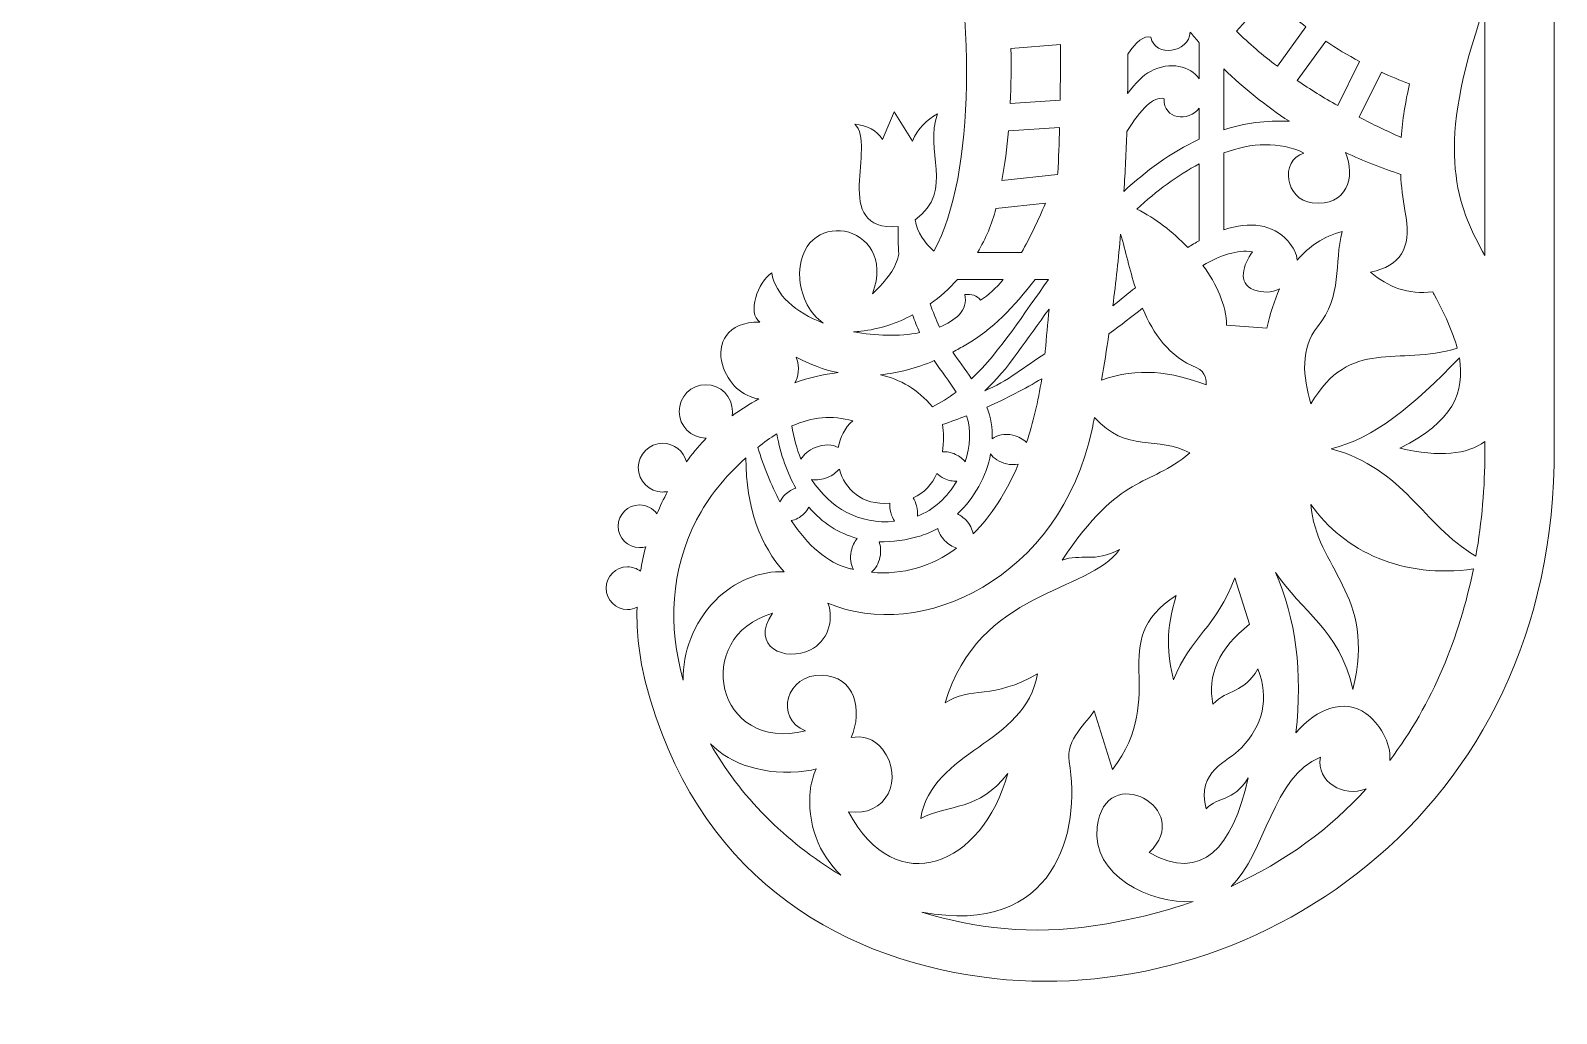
# Model space of a CAD drawing. Header units: centimetres. Extents: x -40.3 to 9.9, y -20.4 to 19.9.
# Drawn here: x -10.16 to 9.91, y -20.36 to -7.42 of the extents above; entities that cross this region are included whole.
import ezdxf

# ---------------------------------------------------------------- set-up
doc = ezdxf.new("R2010")
doc.units = ezdxf.units.CM
doc.header["$MEASUREMENT"] = 0
doc.layers.add('layer 1', color=7, linetype='Continuous')

msp = doc.modelspace()

# ---------------------------------------------------------------- linework, layer by layer
at = {"layer": 'layer 1', "color": 254, "lineweight": 9}
for points, knots in [([(-9.02512, 12.9641), (-8.90595, 13.3051), (-8.66617, 13.4605), (-8.28316, 13.39551), (-8.28316, 13.39551), (-8.28316, 13.39551), (-8.28309, 13.39544), (-8.28309, 13.39544), (-8.28309, 13.39544), (-8.17027, 13.75884), (-7.8188, 14.04925), (-7.41801, 14.006), (-7.41801, 14.006), (-7.04896, 13.96613), (-7.07359, 13.72194), (-6.68447, 13.47736), (-6.68447, 13.47736), (-6.41259, 13.97918), (-5.87256, 14.30589), (-5.11564, 14.10386), (-5.11564, 14.10386), (-4.67255, 13.9856), (-4.14451, 13.6021), (-3.70368, 12.99987), (-3.70368, 12.99987), (-3.91616, 13.97061), (-3.65027, 14.91422), (-2.8308, 15.66917), (-2.8308, 15.66917), (-2.00721, 16.35034), (-0.63091, 16.45844), (0.29439, 15.97767), (0.29439, 15.97767), (0.99384, 15.61424), (1.10112, 15.01808), (1.71813, 15.20586), (1.71813, 15.20586), (1.45714, 15.3045), (1.49221, 15.82386), (1.9263, 15.8838), (1.9263, 15.8838), (2.06579, 15.89015), (2.19826, 15.82153), (2.27855, 15.67989), (2.27855, 15.67989), (2.27298, 15.80414), (2.28314, 15.93333), (2.31199, 16.06763), (2.31199, 16.06763), (2.43533, 16.64121), (2.94385, 16.92597), (3.50011, 16.83164), (3.50011, 16.83164), (3.78509, 16.78331), (4.05743, 16.531), (4.00085, 16.09839), (4.00085, 16.09839), (3.99817, 16.07793), (3.99421, 16.05807), (3.9891, 16.03888), (3.9891, 16.03888), (5.3425, 14.91874), (7.59519, 15.78678), (8.54335, 17.11778), (8.54335, 17.11778), (8.14172, 17.05964), (7.77204, 17.2929), (7.75648, 17.77948), (7.75648, 17.77948), (7.74597, 18.10806), (8.05321, 18.45315), (8.49047, 18.40048), (8.49047, 18.40048), (8.0108, 18.47745), (8.3512, 19.3884), (7.95319, 19.9345), (7.95319, 19.9345), (8.90104, 19.31452), (9.88465, 17.92257), (9.88465, 16.27721), (9.88465, 16.27721), (9.88465, 16.27721), (9.88465, -12.90926), (9.88465, -12.90926), (9.88465, -12.90926), (9.91474, -17.78718), (5.83116, -20.35784), (2.35355, -19.87739), (2.35355, -19.87739), (0.40269, -19.60787), (-1.41877, -18.50075), (-2.06721, -16.00393), (-2.06721, -16.00393), (-2.14913, -15.68844), (-2.18906, -15.35305), (-2.17986, -15.01273), (-2.17986, -15.01273), (-2.21771, -15.03167), (-2.26039, -15.04236), (-2.30559, -15.04236), (-2.30559, -15.04236), (-2.46074, -15.04236), (-2.58657, -14.91656), (-2.58657, -14.76137), (-2.58657, -14.76137), (-2.58657, -14.60622), (-2.46074, -14.48039), (-2.30559, -14.48039), (-2.30559, -14.48039), (-2.24134, -14.48039), (-2.18218, -14.50198), (-2.13484, -14.53824), (-2.13484, -14.53824), (-2.1171, -14.43026), (-2.09417, -14.32248), (-2.06577, -14.21535), (-2.06577, -14.21535), (-2.09163, -14.22321), (-2.11911, -14.22745), (-2.14758, -14.22745), (-2.14758, -14.22745), (-2.30273, -14.22745), (-2.42853, -14.10164), (-2.42853, -13.94646), (-2.42853, -13.94646), (-2.42853, -13.79131), (-2.30273, -13.66547), (-2.14758, -13.66547), (-2.14758, -13.66547), (-2.05335, -13.66547), (-1.96999, -13.71186), (-1.91901, -13.78302), (-1.91901, -13.78302), (-1.87745, -13.68364), (-1.83075, -13.58539), (-1.77861, -13.48876), (-1.77861, -13.48876), (-1.79953, -13.49307), (-1.82119, -13.49533), (-1.84338, -13.49533), (-1.84338, -13.49533), (-2.02043, -13.49533), (-2.16402, -13.35171), (-2.16402, -13.17465), (-2.16402, -13.17465), (-2.16402, -12.99759), (-2.02043, -12.85401), (-1.84338, -12.85401), (-1.84338, -12.85401), (-1.69225, -12.85401), (-1.56553, -12.95861), (-1.53163, -13.09933), (-1.53163, -13.09933), (-1.45775, -12.99904), (-1.37718, -12.90132), (-1.28941, -12.80674), (-1.28941, -12.80674), (-1.28288, -12.79972), (-1.27607, -12.79266), (-1.26934, -12.78561), (-1.26934, -12.78561), (-1.27131, -12.78564), (-1.27332, -12.78568), (-1.27533, -12.78568), (-1.27533, -12.78568), (-1.46904, -12.78568), (-1.62614, -12.62859), (-1.62614, -12.43488), (-1.62614, -12.43488), (-1.62614, -12.24117), (-1.46904, -12.08404), (-1.27533, -12.08404), (-1.27533, -12.08404), (-1.08162, -12.08404), (-0.92453, -12.24117), (-0.92453, -12.43488), (-0.92453, -12.43488), (-0.92453, -12.45463), (-0.92619, -12.474), (-0.92933, -12.49291), (-0.92933, -12.49291), (-0.82099, -12.4142), (-0.70203, -12.33878), (-0.57599, -12.26985), (-0.57599, -12.26985), (-0.78928, -12.24226), (-0.98655, -12.06622), (-1.0577, -11.81854), (-1.0577, -11.81854), (-1.13599, -11.54619), (-1.00302, -11.25483), (-0.5654, -11.25886), (-0.5654, -11.25886), (-0.73392, -11.14593), (-0.59056, -10.72747), (-0.40817, -10.61218), (-0.40817, -10.61218), (-0.36404, -10.9047), (-0.09, -11.13143), (0.26803, -11.2718), (0.26803, -11.2718), (0.09345, -11.14992), (-0.00988, -10.94178), (-0.04093, -10.70062), (-0.04093, -10.70062), (-0.09755, -9.70215), (1.27289, -9.94084), (0.91588, -10.88837), (0.91588, -10.88837), (1.11393, -10.69607), (1.22681, -10.54998), (1.26386, -10.36622), (1.26386, -10.36622), (1.25341, -10.2473), (1.25038, -10.1264), (1.25567, -10.00314), (1.25567, -10.00314), (0.35365, -10.06626), (0.98146, -8.92414), (0.6834, -8.65289), (0.6834, -8.65289), (0.84465, -8.67123), (0.97207, -8.73307), (1.05, -8.85856), (1.05, -8.85856), (1.05, -8.85856), (1.20201, -8.49195), (1.20201, -8.49195), (1.20201, -8.49195), (1.20201, -8.49195), (1.44346, -8.87644), (1.44346, -8.87644), (1.44346, -8.87644), (1.51133, -8.7081), (1.62824, -8.60223), (1.77429, -8.51876), (1.77429, -8.51876), (1.58654, -9.00164), (2.00832, -9.51758), (1.47923, -9.91371), (1.47923, -9.91371), (1.50209, -10.0822), (1.6015, -10.21597), (1.72571, -10.32491), (1.72571, -10.32491), (2.83629, -8.24889), (1.65477, -2.09027), (-0.34492, -0.72138), (-0.34492, -0.72138), (-0.17131, -1.11484), (-0.51418, -1.48769), (-1.07817, -1.29369), (-1.07817, -1.29369), (-1.42639, -1.17389), (-1.64197, -0.84581), (-1.65044, -0.46209), (-1.65044, -0.46209), (-1.65393, -0.30472), (-1.63457, -0.17267), (-1.59453, -0.06532), (-1.59453, -0.06532), (-2.09134, -0.19268), (-2.59296, 0.02707), (-2.84869, 0.41424), (-2.84869, 0.41424), (-3.05199, 0.72204), (-3.1222, 1.21226), (-2.98175, 1.60483), (-2.98175, 1.60483), (-3.27131, 1.47713), (-3.52792, 1.54991), (-3.6624, 1.80916), (-3.6624, 1.80916), (-3.82264, 2.11812), (-3.64113, 2.32764), (-3.17952, 2.40828), (-3.17952, 2.40828), (-3.51607, 3.09366), (-4.07858, 3.44266), (-4.7974, 3.41352), (-4.7974, 3.41352), (-5.49403, 3.3853), (-6.30845, 2.81292), (-7.24811, 2.45298), (-7.24811, 2.45298), (-7.91652, 2.19697), (-8.64578, 2.61434), (-8.60729, 3.54391), (-8.60729, 3.54391), (-8.58221, 4.14998), (-8.72427, 4.55956), (-9.13487, 4.84944), (-9.13487, 4.84944), (-8.95901, 4.91064), (-8.77719, 4.88941), (-8.5894, 4.79578), (-8.5894, 4.79578), (-9.12591, 5.17135), (-8.52682, 5.86882), (-9.20638, 6.45898), (-9.20638, 6.45898), (-8.96197, 6.57667), (-8.71757, 6.59752), (-8.47316, 6.47687), (-8.47316, 6.47687), (-9.1868, 6.8257), (-8.60891, 7.5678), (-9.17957, 8.16689), (-9.17957, 8.16689), (-8.95305, 8.24697), (-8.72653, 8.24471), (-8.49997, 8.12219), (-8.49997, 8.12219), (-9.43858, 8.75853), (-8.52252, 9.05525), (-9.14379, 9.93741), (-9.14379, 9.93741), (-8.97615, 9.96433), (-8.79585, 9.89324), (-8.65202, 9.81898), (-8.65202, 9.81898), (-9.30904, 10.29731), (-8.56721, 10.41592), (-9.08121, 11.09092), (-9.08121, 11.09092), (-8.89121, 11.16017), (-8.65276, 11.10355), (-8.49553, 10.95683), (-8.49553, 10.95683), (-8.66155, 11.33656), (-8.69446, 11.72007), (-8.96257, 12.09687), (-8.96257, 12.09687), (-8.96257, 12.09687), (-9.51343, 12.33273), (-9.51343, 12.33273), (-9.51343, 12.33273), (-10.15895, 12.6091), (-9.9022, 13.33963), (-9.20934, 13.04298), (-9.20934, 13.04298), (-9.20934, 13.04298), (-9.02512, 12.9641), (-9.02512, 12.9641)], [0, 0, 0, 0, 0.01149425, 0.01149425, 0.01149425, 0.01149425, 0.02298851, 0.02298851, 0.02298851, 0.02298851, 0.03448276, 0.03448276, 0.03448276, 0.03448276, 0.04597701, 0.04597701, 0.04597701, 0.04597701, 0.05747126, 0.05747126, 0.05747126, 0.05747126, 0.06896552, 0.06896552, 0.06896552, 0.06896552, 0.08045977, 0.08045977, 0.08045977, 0.08045977, 0.09195402, 0.09195402, 0.09195402, 0.09195402, 0.10344828, 0.10344828, 0.10344828, 0.10344828, 0.11494253, 0.11494253, 0.11494253, 0.11494253, 0.12643678, 0.12643678, 0.12643678, 0.12643678, 0.13793103, 0.13793103, 0.13793103, 0.13793103, 0.14942529, 0.14942529, 0.14942529, 0.14942529, 0.16091954, 0.16091954, 0.16091954, 0.16091954, 0.17241379, 0.17241379, 0.17241379, 0.17241379, 0.18390805, 0.18390805, 0.18390805, 0.18390805, 0.1954023, 0.1954023, 0.1954023, 0.1954023, 0.20689655, 0.20689655, 0.20689655, 0.20689655, 0.2183908, 0.2183908, 0.2183908, 0.2183908, 0.22988506, 0.22988506, 0.22988506, 0.22988506, 0.24137931, 0.24137931, 0.24137931, 0.24137931, 0.25287356, 0.25287356, 0.25287356, 0.25287356, 0.26436782, 0.26436782, 0.26436782, 0.26436782, 0.27586207, 0.27586207, 0.27586207, 0.27586207, 0.28735632, 0.28735632, 0.28735632, 0.28735632, 0.29885057, 0.29885057, 0.29885057, 0.29885057, 0.31034483, 0.31034483, 0.31034483, 0.31034483, 0.32183908, 0.32183908, 0.32183908, 0.32183908, 0.33333333, 0.33333333, 0.33333333, 0.33333333, 0.34482759, 0.34482759, 0.34482759, 0.34482759, 0.35632184, 0.35632184, 0.35632184, 0.35632184, 0.36781609, 0.36781609, 0.36781609, 0.36781609, 0.37931034, 0.37931034, 0.37931034, 0.37931034, 0.3908046, 0.3908046, 0.3908046, 0.3908046, 0.40229885, 0.40229885, 0.40229885, 0.40229885, 0.4137931, 0.4137931, 0.4137931, 0.4137931, 0.42528736, 0.42528736, 0.42528736, 0.42528736, 0.43678161, 0.43678161, 0.43678161, 0.43678161, 0.44827586, 0.44827586, 0.44827586, 0.44827586, 0.45977011, 0.45977011, 0.45977011, 0.45977011, 0.47126437, 0.47126437, 0.47126437, 0.47126437, 0.48275862, 0.48275862, 0.48275862, 0.48275862, 0.49425287, 0.49425287, 0.49425287, 0.49425287, 0.50574713, 0.50574713, 0.50574713, 0.50574713, 0.51724138, 0.51724138, 0.51724138, 0.51724138, 0.52873563, 0.52873563, 0.52873563, 0.52873563, 0.54022989, 0.54022989, 0.54022989, 0.54022989, 0.55172414, 0.55172414, 0.55172414, 0.55172414, 0.56321839, 0.56321839, 0.56321839, 0.56321839, 0.57471264, 0.57471264, 0.57471264, 0.57471264, 0.5862069, 0.5862069, 0.5862069, 0.5862069, 0.59770115, 0.59770115, 0.59770115, 0.59770115, 0.6091954, 0.6091954, 0.6091954, 0.6091954, 0.62068966, 0.62068966, 0.62068966, 0.62068966, 0.63218391, 0.63218391, 0.63218391, 0.63218391, 0.64367816, 0.64367816, 0.64367816, 0.64367816, 0.65517241, 0.65517241, 0.65517241, 0.65517241, 0.66666667, 0.66666667, 0.66666667, 0.66666667, 0.67816092, 0.67816092, 0.67816092, 0.67816092, 0.68965517, 0.68965517, 0.68965517, 0.68965517, 0.70114943, 0.70114943, 0.70114943, 0.70114943, 0.71264368, 0.71264368, 0.71264368, 0.71264368, 0.72413793, 0.72413793, 0.72413793, 0.72413793, 0.73563218, 0.73563218, 0.73563218, 0.73563218, 0.74712644, 0.74712644, 0.74712644, 0.74712644, 0.75862069, 0.75862069, 0.75862069, 0.75862069, 0.77011494, 0.77011494, 0.77011494, 0.77011494, 0.7816092, 0.7816092, 0.7816092, 0.7816092, 0.79310345, 0.79310345, 0.79310345, 0.79310345, 0.8045977, 0.8045977, 0.8045977, 0.8045977, 0.81609195, 0.81609195, 0.81609195, 0.81609195, 0.82758621, 0.82758621, 0.82758621, 0.82758621, 0.83908046, 0.83908046, 0.83908046, 0.83908046, 0.85057471, 0.85057471, 0.85057471, 0.85057471, 0.86206897, 0.86206897, 0.86206897, 0.86206897, 0.87356322, 0.87356322, 0.87356322, 0.87356322, 0.88505747, 0.88505747, 0.88505747, 0.88505747, 0.89655172, 0.89655172, 0.89655172, 0.89655172, 0.90804598, 0.90804598, 0.90804598, 0.90804598, 0.91954023, 0.91954023, 0.91954023, 0.91954023, 0.93103448, 0.93103448, 0.93103448, 0.93103448, 0.94252874, 0.94252874, 0.94252874, 0.94252874, 0.95402299, 0.95402299, 0.95402299, 0.95402299, 0.96551724, 0.96551724, 0.96551724, 0.96551724, 0.97701149, 0.97701149, 0.97701149, 0.97701149, 1, 1, 1, 1]), ([(6.61782, -7.37417), (6.61782, -7.37417), (6.24307, -7.89325), (6.24307, -7.89325), (6.24307, -7.89325), (6.04975, -7.74713), (5.86972, -7.59325), (5.70353, -7.43072), (5.70353, -7.43072), (5.70353, -7.43072), (6.13988, -6.94558), (6.13988, -6.94558), (6.13988, -6.94558), (6.28551, -7.09629), (6.44472, -7.23966), (6.61782, -7.37417)], [0, 0, 0, 0, 0.2, 0.2, 0.2, 0.2, 0.4, 0.4, 0.4, 0.4, 0.6, 0.6, 0.6, 0.6, 1, 1, 1, 1]), ([(8.97258, -10.38316), (8.97258, -10.38316), (8.97258, -7.0027), (8.97258, -7.0027), (8.97258, -7.0027), (8.93949, -7.157), (8.89793, -7.31346), (8.84738, -7.47256), (8.84738, -7.47256), (8.32354, -9.12138), (8.65113, -9.80425), (8.97258, -10.38316)], [0, 0, 0, 0, 0.25, 0.25, 0.25, 0.25, 0.5, 0.5, 0.5, 0.5, 1, 1, 1, 1]), ([(3.38525, -8.33814), (3.38924, -8.09479), (3.39054, -7.85032), (3.38895, -7.60524), (3.38895, -7.60524), (3.38895, -7.60524), (2.73829, -7.65855), (2.73829, -7.65855), (2.73829, -7.65855), (2.74238, -7.90002), (2.73963, -8.14263), (2.72841, -8.38209), (2.72841, -8.38209), (2.72841, -8.38209), (3.38525, -8.33814), (3.38525, -8.33814)], [0, 0, 0, 0, 0.2, 0.2, 0.2, 0.2, 0.4, 0.4, 0.4, 0.4, 0.6, 0.6, 0.6, 0.6, 1, 1, 1, 1]), ([(5.21641, -7.58457), (5.21641, -7.58457), (5.21641, -8.05683), (5.21641, -8.05683), (5.21641, -8.05683), (5.09968, -7.89216), (4.8339, -7.82012), (4.57312, -7.95992), (4.57312, -7.95992), (4.47957, -8.01009), (4.37818, -8.11395), (4.27365, -8.25051), (4.27365, -8.25051), (4.27577, -8.07909), (4.27626, -7.90736), (4.27485, -7.73549), (4.27485, -7.73549), (4.38594, -7.57342), (4.48997, -7.48219), (4.5776, -7.5083), (4.5776, -7.5083), (4.63585, -7.78459), (5.07685, -7.71788), (5.09802, -7.44346), (5.09802, -7.44346), (5.13669, -7.49112), (5.17616, -7.53818), (5.21641, -7.58457)], [0, 0, 0, 0, 0.125, 0.125, 0.125, 0.125, 0.25, 0.25, 0.25, 0.25, 0.375, 0.375, 0.375, 0.375, 0.5, 0.5, 0.5, 0.5, 0.625, 0.625, 0.625, 0.625, 0.75, 0.75, 0.75, 0.75, 1, 1, 1, 1]), ([(7.3243, -7.82975), (7.3243, -7.82975), (7.03685, -8.4107), (7.03685, -8.4107), (7.03685, -8.4107), (6.85108, -8.30558), (6.67388, -8.19597), (6.50557, -8.08142), (6.50557, -8.08142), (6.50557, -8.08142), (6.87951, -7.56344), (6.87951, -7.56344), (6.87951, -7.56344), (7.01978, -7.65781), (7.16802, -7.74678), (7.3243, -7.82975)], [0, 0, 0, 0, 0.2, 0.2, 0.2, 0.2, 0.4, 0.4, 0.4, 0.4, 0.6, 0.6, 0.6, 0.6, 1, 1, 1, 1]), ([(5.53938, -8.72764), (5.53938, -8.72764), (5.53938, -7.9268), (5.53938, -7.9268), (5.53938, -7.9268), (5.80083, -8.18158), (6.08883, -8.41261), (6.40178, -8.61722), (6.40178, -8.61722), (6.09561, -8.5999), (5.80767, -8.64301), (5.53938, -8.72764)], [0, 0, 0, 0, 0.25, 0.25, 0.25, 0.25, 0.5, 0.5, 0.5, 0.5, 1, 1, 1, 1]), ([(7.32098, -8.56469), (7.32098, -8.56469), (7.6141, -7.97231), (7.6141, -7.97231), (7.6141, -7.97231), (7.73267, -8.02625), (7.85544, -8.07694), (7.9824, -8.12418), (7.9824, -8.12418), (7.9824, -8.12418), (7.98247, -8.12411), (7.98247, -8.12411), (7.98247, -8.12411), (7.9261, -8.36033), (7.88871, -8.59574), (7.8716, -8.82977), (7.8716, -8.82977), (7.8716, -8.82977), (7.87152, -8.8297), (7.87152, -8.8297), (7.87152, -8.8297), (7.68113, -8.74457), (7.49758, -8.65638), (7.32098, -8.56469)], [0, 0, 0, 0, 0.14285714, 0.14285714, 0.14285714, 0.14285714, 0.28571429, 0.28571429, 0.28571429, 0.28571429, 0.42857143, 0.42857143, 0.42857143, 0.42857143, 0.57142857, 0.57142857, 0.57142857, 0.57142857, 0.71428571, 0.71428571, 0.71428571, 0.71428571, 1, 1, 1, 1]), ([(5.21641, -8.44379), (5.21641, -8.44379), (5.21641, -8.85273), (5.21641, -8.85273), (5.21641, -8.85273), (4.83838, -9.02665), (4.50606, -9.2767), (4.22426, -9.53913), (4.22426, -9.53913), (4.24112, -9.27808), (4.25382, -9.0154), (4.2624, -8.7517), (4.2624, -8.7517), (4.45124, -8.45798), (4.61189, -8.27989), (4.75195, -8.31972), (4.75195, -8.31972), (4.74232, -8.59514), (5.07569, -8.62985), (5.21641, -8.44379)], [0, 0, 0, 0, 0.16666667, 0.16666667, 0.16666667, 0.16666667, 0.33333333, 0.33333333, 0.33333333, 0.33333333, 0.5, 0.5, 0.5, 0.5, 0.66666667, 0.66666667, 0.66666667, 0.66666667, 1, 1, 1, 1]), ([(3.34937, -9.31777), (3.34937, -9.31777), (3.35615, -9.30083), (3.35615, -9.30083), (3.35615, -9.30083), (3.36486, -9.10081), (3.37202, -8.89948), (3.37745, -8.69716), (3.37745, -8.69716), (3.37745, -8.69716), (2.70464, -8.74214), (2.70464, -8.74214), (2.70464, -8.74214), (2.6853, -8.96696), (2.6574, -9.18689), (2.61948, -9.3982), (2.61948, -9.3982), (2.61948, -9.3982), (3.34937, -9.31777), (3.34937, -9.31777)], [0, 0, 0, 0, 0.16666667, 0.16666667, 0.16666667, 0.16666667, 0.33333333, 0.33333333, 0.33333333, 0.33333333, 0.5, 0.5, 0.5, 0.5, 0.66666667, 0.66666667, 0.66666667, 0.66666667, 1, 1, 1, 1]), ([(5.53938, -10.04495), (5.53938, -10.04495), (5.53938, -9.0317), (5.53938, -9.0317), (5.53938, -9.0317), (5.90782, -8.89821), (6.27238, -8.87842), (6.59306, -9.03516), (6.59306, -9.03516), (6.26819, -9.13651), (6.34636, -9.64945), (6.70133, -9.69016), (6.70133, -9.69016), (7.16075, -9.7429), (7.27357, -9.34846), (7.14138, -9.02881), (7.14138, -9.02881), (7.37252, -9.13714), (7.61403, -9.23299), (7.8656, -9.3154), (7.8656, -9.3154), (7.8656, -9.3154), (7.86567, -9.31537), (7.86567, -9.31537), (7.86567, -9.31537), (7.87364, -9.4744), (7.8916, -9.63259), (7.91986, -9.78971), (7.91986, -9.78971), (7.91986, -9.78971), (7.91986, -9.78968), (7.91986, -9.78968), (7.91986, -9.78968), (7.91986, -9.78968), (7.91996, -9.79014), (7.91996, -9.79014), (7.91996, -9.79014), (7.92564, -9.82171), (7.93171, -9.85321), (7.93824, -9.88472), (7.93824, -9.88472), (7.9999, -10.27228), (7.86348, -10.52476), (7.47031, -10.60223), (7.47031, -10.60223), (7.69778, -10.80007), (7.96395, -10.90107), (8.28678, -10.86043), (8.28678, -10.86043), (8.28678, -10.86043), (8.28678, -10.86043), (8.28678, -10.86043), (8.28678, -10.86043), (8.29472, -10.87574), (8.30272, -10.89101), (8.31087, -10.90625), (8.31087, -10.90625), (8.43921, -11.14688), (8.55009, -11.38007), (8.60922, -11.60334), (8.60922, -11.60334), (7.82679, -11.84623), (7.20298, -11.44749), (6.68344, -12.33698), (6.68344, -12.33698), (6.57898, -11.97588), (6.5424, -11.60059), (6.77241, -11.32077), (6.77241, -11.32077), (7.1049, -10.91627), (6.98732, -10.48409), (7.09474, -10.06573), (7.09474, -10.06573), (6.85126, -10.13201), (6.65818, -10.26205), (6.50568, -10.44327), (6.50568, -10.44327), (6.49576, -10.36252), (6.45678, -10.27637), (6.37942, -10.19093), (6.37942, -10.19093), (6.1808, -9.97153), (5.88637, -9.93044), (5.53938, -10.04495)], [0, 0, 0, 0, 0.04545455, 0.04545455, 0.04545455, 0.04545455, 0.09090909, 0.09090909, 0.09090909, 0.09090909, 0.13636364, 0.13636364, 0.13636364, 0.13636364, 0.18181818, 0.18181818, 0.18181818, 0.18181818, 0.22727273, 0.22727273, 0.22727273, 0.22727273, 0.27272727, 0.27272727, 0.27272727, 0.27272727, 0.31818182, 0.31818182, 0.31818182, 0.31818182, 0.36363636, 0.36363636, 0.36363636, 0.36363636, 0.40909091, 0.40909091, 0.40909091, 0.40909091, 0.45454545, 0.45454545, 0.45454545, 0.45454545, 0.5, 0.5, 0.5, 0.5, 0.54545455, 0.54545455, 0.54545455, 0.54545455, 0.59090909, 0.59090909, 0.59090909, 0.59090909, 0.63636364, 0.63636364, 0.63636364, 0.63636364, 0.68181818, 0.68181818, 0.68181818, 0.68181818, 0.72727273, 0.72727273, 0.72727273, 0.72727273, 0.77272727, 0.77272727, 0.77272727, 0.77272727, 0.81818182, 0.81818182, 0.81818182, 0.81818182, 0.86363636, 0.86363636, 0.86363636, 0.86363636, 0.90909091, 0.90909091, 0.90909091, 0.90909091, 1, 1, 1, 1]), ([(5.21641, -9.17627), (5.21641, -9.17627), (5.21641, -10.18807), (5.21641, -10.18807), (5.21641, -10.18807), (5.16628, -10.21552), (5.11545, -10.24568), (5.06401, -10.27842), (5.06401, -10.27842), (4.85573, -10.06209), (4.64862, -9.89886), (4.39331, -9.7731), (4.39331, -9.7731), (4.65049, -9.53621), (4.93109, -9.32747), (5.21641, -9.17627)], [0, 0, 0, 0, 0.2, 0.2, 0.2, 0.2, 0.4, 0.4, 0.4, 0.4, 0.6, 0.6, 0.6, 0.6, 1, 1, 1, 1]), ([(2.87679, -10.34294), (2.98735, -10.15057), (3.09184, -9.93022), (3.1933, -9.69482), (3.1933, -9.69482), (3.1933, -9.69482), (2.54059, -9.76671), (2.54059, -9.76671), (2.54059, -9.76671), (2.49001, -9.96596), (2.40763, -10.16101), (2.29866, -10.34294), (2.29866, -10.34294), (2.29866, -10.34294), (2.87679, -10.34294), (2.87679, -10.34294)], [0, 0, 0, 0, 0.2, 0.2, 0.2, 0.2, 0.4, 0.4, 0.4, 0.4, 0.6, 0.6, 0.6, 0.6, 1, 1, 1, 1]), ([(4.18129, -10.10111), (4.24585, -10.32706), (4.30141, -10.5714), (4.37469, -10.80642), (4.37469, -10.80642), (4.28095, -10.88287), (4.18235, -10.96288), (4.07888, -11.04461), (4.07888, -11.04461), (4.1191, -10.73371), (4.15328, -10.41889), (4.18129, -10.10111)], [0, 0, 0, 0, 0.25, 0.25, 0.25, 0.25, 0.5, 0.5, 0.5, 0.5, 1, 1, 1, 1]), ([(6.2721, -10.82385), (6.20271, -10.97822), (6.14782, -11.15094), (6.10478, -11.33865), (6.10478, -11.33865), (6.10478, -11.33865), (5.57462, -11.29971), (5.57462, -11.29971), (5.57462, -11.29971), (5.56951, -11.03833), (5.44928, -10.76391), (5.26316, -10.51291), (5.26316, -10.51291), (5.49955, -10.3767), (5.71228, -10.30491), (5.91442, -10.33398), (5.91442, -10.33398), (5.79518, -10.50091), (5.71228, -10.74916), (5.93231, -10.83475), (5.93231, -10.83475), (6.04773, -10.87962), (6.17004, -10.87006), (6.2721, -10.82385)], [0, 0, 0, 0, 0.14285714, 0.14285714, 0.14285714, 0.14285714, 0.28571429, 0.28571429, 0.28571429, 0.28571429, 0.42857143, 0.42857143, 0.42857143, 0.42857143, 0.57142857, 0.57142857, 0.57142857, 0.57142857, 0.71428571, 0.71428571, 0.71428571, 0.71428571, 1, 1, 1, 1]), ([(1.79764, -11.32539), (2.00434, -11.24524), (2.1779, -11.10102), (2.13197, -10.89733), (2.13197, -10.89733), (2.22137, -10.88544), (2.28991, -10.90929), (2.33764, -10.96887), (2.33764, -10.96887), (2.44273, -10.90611), (2.54137, -10.81457), (2.63503, -10.70062), (2.63503, -10.70062), (2.63503, -10.70062), (2.03404, -10.70062), (2.03404, -10.70062), (2.03404, -10.70062), (1.92722, -10.81908), (1.80756, -10.92682), (1.67721, -11.02017), (1.67721, -11.02017), (1.71181, -11.12194), (1.75171, -11.22368), (1.79764, -11.32539)], [0, 0, 0, 0, 0.14285714, 0.14285714, 0.14285714, 0.14285714, 0.28571429, 0.28571429, 0.28571429, 0.28571429, 0.42857143, 0.42857143, 0.42857143, 0.42857143, 0.57142857, 0.57142857, 0.57142857, 0.57142857, 0.71428571, 0.71428571, 0.71428571, 0.71428571, 1, 1, 1, 1]), ([(3.05572, -10.70062), (2.78634, -11.05262), (2.48471, -11.36254), (2.14538, -11.559), (2.14538, -11.559), (2.08787, -11.5923), (2.03041, -11.62373), (1.97297, -11.6533), (1.97297, -11.6533), (2.04498, -11.76192), (2.13564, -11.88003), (2.22062, -12.00653), (2.22062, -12.00653), (2.60134, -11.64254), (2.91013, -11.13983), (3.23288, -10.70062), (3.23288, -10.70062), (3.23288, -10.70062), (3.05572, -10.70062), (3.05572, -10.70062)], [0, 0, 0, 0, 0.16666667, 0.16666667, 0.16666667, 0.16666667, 0.33333333, 0.33333333, 0.33333333, 0.33333333, 0.5, 0.5, 0.5, 0.5, 0.66666667, 0.66666667, 0.66666667, 0.66666667, 1, 1, 1, 1]), ([(0.66773, -11.38646), (0.95867, -11.44297), (1.26724, -11.44964), (1.53694, -11.39841), (1.53694, -11.39841), (1.50378, -11.32091), (1.47298, -11.24305), (1.44487, -11.16473), (1.44487, -11.16473), (1.2363, -11.27614), (1.0071, -11.35185), (0.76386, -11.38018), (0.76386, -11.38018), (0.73081, -11.38406), (0.69878, -11.38607), (0.66773, -11.38646)], [0, 0, 0, 0, 0.2, 0.2, 0.2, 0.2, 0.4, 0.4, 0.4, 0.4, 0.6, 0.6, 0.6, 0.6, 1, 1, 1, 1]), ([(3.18487, -11.67753), (3.18607, -11.66561), (3.18741, -11.65376), (3.18858, -11.64176), (3.18858, -11.64176), (3.20618, -11.46029), (3.22304, -11.27625), (3.23902, -11.08998), (3.23902, -11.08998), (2.95677, -11.46124), (2.69084, -11.90056), (2.39356, -12.16253), (2.39356, -12.16253), (2.68523, -12.04735), (2.92981, -11.83304), (3.18487, -11.67753)], [0, 0, 0, 0, 0.2, 0.2, 0.2, 0.2, 0.4, 0.4, 0.4, 0.4, 0.6, 0.6, 0.6, 0.6, 1, 1, 1, 1]), ([(4.47099, -11.07749), (4.61084, -11.41923), (4.81679, -11.71337), (5.18488, -11.86013), (5.18488, -11.86013), (5.29868, -11.9055), (5.3142, -12.05172), (5.30637, -12.08661), (5.30637, -12.08661), (4.85739, -11.91107), (4.401, -11.85195), (3.92994, -12.02301), (3.92994, -12.02301), (3.96529, -11.82207), (3.99795, -11.61887), (4.02798, -11.4138), (4.02798, -11.4138), (4.18464, -11.29798), (4.33189, -11.18467), (4.47099, -11.07749)], [0, 0, 0, 0, 0.16666667, 0.16666667, 0.16666667, 0.16666667, 0.33333333, 0.33333333, 0.33333333, 0.33333333, 0.5, 0.5, 0.5, 0.5, 0.66666667, 0.66666667, 0.66666667, 0.66666667, 1, 1, 1, 1]), ([(-0.08563, -11.71997), (-0.03772, -11.86623), (-0.05525, -11.97626), (-0.1046, -12.05825), (-0.1046, -12.05825), (0.08152, -11.99239), (0.27357, -11.94526), (0.46358, -11.92486), (0.46358, -11.92486), (0.27915, -11.88715), (0.09599, -11.81995), (-0.08563, -11.71997)], [0, 0, 0, 0, 0.25, 0.25, 0.25, 0.25, 0.5, 0.5, 0.5, 0.5, 1, 1, 1, 1]), ([(1.72952, -11.76693), (1.49309, -11.86574), (1.25736, -11.92984), (1.02301, -11.95266), (1.02301, -11.95266), (1.27952, -12.01246), (1.51493, -12.14454), (1.705, -12.37289), (1.705, -12.37289), (1.81461, -12.32118), (1.91798, -12.25655), (2.01633, -12.18186), (2.01633, -12.18186), (1.92867, -12.03881), (1.82026, -11.90229), (1.72952, -11.76693)], [0, 0, 0, 0, 0.2, 0.2, 0.2, 0.2, 0.4, 0.4, 0.4, 0.4, 0.6, 0.6, 0.6, 0.6, 1, 1, 1, 1]), ([(8.85412, -14.33864), (8.14627, -13.92208), (7.91661, -13.18933), (6.95169, -12.92714), (6.95169, -12.92714), (7.50474, -12.79291), (8.03602, -12.35882), (8.63702, -11.72943), (8.63702, -11.72943), (8.7148, -12.17611), (8.55087, -12.57959), (7.85484, -12.91822), (7.85484, -12.91822), (8.38513, -13.04381), (8.74052, -12.99918), (8.97258, -12.83224), (8.97258, -12.83224), (8.97258, -12.83224), (8.97258, -12.9808), (8.97258, -12.9808), (8.97258, -12.9808), (8.97258, -13.42823), (8.93487, -13.88525), (8.85412, -14.33864)], [0, 0, 0, 0, 0.14285714, 0.14285714, 0.14285714, 0.14285714, 0.28571429, 0.28571429, 0.28571429, 0.28571429, 0.42857143, 0.42857143, 0.42857143, 0.42857143, 0.57142857, 0.57142857, 0.57142857, 0.57142857, 0.71428571, 0.71428571, 0.71428571, 0.71428571, 1, 1, 1, 1]), ([(2.76535, -12.74779), (2.65567, -12.72264), (2.5509, -12.74433), (2.4917, -12.79704), (2.4917, -12.79704), (2.49554, -12.65466), (2.47402, -12.51277), (2.42273, -12.37822), (2.42273, -12.37822), (2.67998, -12.26311), (2.9193, -12.13692), (3.14279, -12.00544), (3.14279, -12.00544), (3.09576, -12.3071), (3.02834, -12.58685), (2.9429, -12.84216), (2.9429, -12.84216), (2.90067, -12.79922), (2.83855, -12.76458), (2.76535, -12.74779)], [0, 0, 0, 0, 0.16666667, 0.16666667, 0.16666667, 0.16666667, 0.33333333, 0.33333333, 0.33333333, 0.33333333, 0.5, 0.5, 0.5, 0.5, 0.66666667, 0.66666667, 0.66666667, 0.66666667, 1, 1, 1, 1]), ([(3.8373, -12.51418), (4.25548, -12.98694), (4.67363, -12.7541), (5.09178, -12.9808), (5.09178, -12.9808), (4.53142, -13.45172), (4.19449, -13.22552), (3.41069, -14.39364), (3.41069, -14.39364), (3.66253, -14.29906), (3.83176, -14.4322), (4.16623, -14.25055), (4.16623, -14.25055), (3.75475, -14.83479), (2.31704, -14.77647), (1.87268, -16.27144), (1.87268, -16.27144), (2.20803, -16.04644), (2.50316, -16.2326), (3.08874, -15.88698), (3.08874, -15.88698), (2.92318, -16.83317), (1.70292, -16.88111), (1.55077, -17.79156), (1.55077, -17.79156), (1.93226, -17.59485), (2.30935, -17.70199), (2.69532, -17.2014), (2.69532, -17.2014), (2.36988, -18.41016), (1.22329, -18.88432), (0.60289, -17.70213), (0.60289, -17.70213), (1.09738, -17.78359), (1.34362, -17.26581), (1.05, -16.87949), (1.05, -16.87949), (0.93637, -16.74233), (0.78411, -16.69714), (0.63443, -16.72709), (0.63443, -16.72709), (0.79547, -16.36824), (0.68481, -15.92018), (0.25417, -15.9048), (0.25417, -15.9048), (-0.21626, -15.88804), (-0.3791, -16.47468), (0.0351, -16.63801), (0.0351, -16.63801), (-1.14163, -16.93636), (-1.46996, -15.40121), (-0.39857, -15.09108), (-0.39857, -15.09108), (-0.70253, -15.53163), (-0.22684, -15.73846), (0.10216, -15.57171), (0.10216, -15.57171), (0.32296, -15.45977), (0.41532, -15.19392), (0.33146, -14.95752), (0.33146, -14.95752), (1.54262, -15.47861), (3.39188, -14.63967), (3.8058, -12.66743), (3.8058, -12.66743), (3.81649, -12.61652), (3.827, -12.56544), (3.8373, -12.51418)], [0, 0, 0, 0, 0.05555556, 0.05555556, 0.05555556, 0.05555556, 0.11111111, 0.11111111, 0.11111111, 0.11111111, 0.16666667, 0.16666667, 0.16666667, 0.16666667, 0.22222222, 0.22222222, 0.22222222, 0.22222222, 0.27777778, 0.27777778, 0.27777778, 0.27777778, 0.33333333, 0.33333333, 0.33333333, 0.33333333, 0.38888889, 0.38888889, 0.38888889, 0.38888889, 0.44444444, 0.44444444, 0.44444444, 0.44444444, 0.5, 0.5, 0.5, 0.5, 0.55555556, 0.55555556, 0.55555556, 0.55555556, 0.61111111, 0.61111111, 0.61111111, 0.61111111, 0.66666667, 0.66666667, 0.66666667, 0.66666667, 0.72222222, 0.72222222, 0.72222222, 0.72222222, 0.77777778, 0.77777778, 0.77777778, 0.77777778, 0.83333333, 0.83333333, 0.83333333, 0.83333333, 0.88888889, 0.88888889, 0.88888889, 0.88888889, 1, 1, 1, 1]), ([(0.16375, -12.90968), (0.07845, -12.9451), (0.01224, -13.00211), (-0.02396, -13.06409), (-0.02396, -13.06409), (-0.08005, -12.92774), (-0.12023, -12.78028), (-0.14232, -12.62629), (-0.14232, -12.62629), (0.12012, -12.51016), (0.38826, -12.47876), (0.65658, -12.56054), (0.65658, -12.56054), (0.55107, -12.65056), (0.4882, -12.77654), (0.46661, -12.91091), (0.46661, -12.91091), (0.39253, -12.86639), (0.27657, -12.86287), (0.16375, -12.90968)], [0, 0, 0, 0, 0.16666667, 0.16666667, 0.16666667, 0.16666667, 0.33333333, 0.33333333, 0.33333333, 0.33333333, 0.5, 0.5, 0.5, 0.5, 0.66666667, 0.66666667, 0.66666667, 0.66666667, 1, 1, 1, 1]), ([(2.00864, -12.99978), (1.95043, -12.97304), (1.89057, -12.96298), (1.83853, -12.96803), (1.83853, -12.96803), (1.8567, -12.83299), (1.85285, -12.70278), (1.84001, -12.60685), (1.84001, -12.60685), (1.94807, -12.57031), (2.0533, -12.5315), (2.15582, -12.49083), (2.15582, -12.49083), (2.2154, -12.67995), (2.2033, -12.89624), (2.13765, -13.09993), (2.13765, -13.09993), (2.10752, -13.06046), (2.06314, -13.02479), (2.00864, -12.99978)], [0, 0, 0, 0, 0.16666667, 0.16666667, 0.16666667, 0.16666667, 0.33333333, 0.33333333, 0.33333333, 0.33333333, 0.5, 0.5, 0.5, 0.5, 0.66666667, 0.66666667, 0.66666667, 0.66666667, 1, 1, 1, 1]), ([(-0.09102, -13.44488), (-0.13861, -13.45892), (-0.18772, -13.48756), (-0.23051, -13.52947), (-0.23051, -13.52947), (-0.26014, -13.55854), (-0.2835, -13.59075), (-0.30004, -13.62353), (-0.30004, -13.62353), (-0.41653, -13.40526), (-0.51503, -13.16139), (-0.59211, -12.90837), (-0.59211, -12.90837), (-0.50995, -12.84209), (-0.42687, -12.78293), (-0.34305, -12.73188), (-0.34305, -12.73188), (-0.28932, -13.00765), (-0.20363, -13.24616), (-0.09102, -13.44488)], [0, 0, 0, 0, 0.16666667, 0.16666667, 0.16666667, 0.16666667, 0.33333333, 0.33333333, 0.33333333, 0.33333333, 0.5, 0.5, 0.5, 0.5, 0.66666667, 0.66666667, 0.66666667, 0.66666667, 1, 1, 1, 1]), ([(-0.24427, -14.54731), (-0.55231, -14.20684), (-0.74691, -13.70879), (-0.74899, -13.04381), (-0.74899, -13.04381), (-1.02842, -13.29865), (-1.24602, -13.56948), (-1.39771, -13.86317), (-1.39771, -13.86317), (-1.73952, -14.52487), (-1.77402, -15.26045), (-1.5716, -15.97024), (-1.5716, -15.97024), (-1.5814, -15.60836), (-1.444, -15.22697), (-1.14971, -14.92122), (-1.14971, -14.92122), (-0.91536, -14.6777), (-0.54794, -14.52381), (-0.24427, -14.54731)], [0, 0, 0, 0, 0.16666667, 0.16666667, 0.16666667, 0.16666667, 0.33333333, 0.33333333, 0.33333333, 0.33333333, 0.5, 0.5, 0.5, 0.5, 0.66666667, 0.66666667, 0.66666667, 0.66666667, 1, 1, 1, 1]), ([(2.14774, -13.86807), (2.11349, -13.83152), (2.07482, -13.80323), (2.03559, -13.784), (2.03559, -13.784), (2.25707, -13.57516), (2.41578, -13.2898), (2.47085, -12.99234), (2.47085, -12.99234), (2.50983, -13.05224), (2.58533, -13.1029), (2.67895, -13.12438), (2.67895, -13.12438), (2.73399, -13.13701), (2.78779, -13.13782), (2.8352, -13.12886), (2.8352, -13.12886), (2.67807, -13.50238), (2.47762, -13.81163), (2.24246, -14.04584), (2.24246, -14.04584), (2.23145, -13.98653), (2.19921, -13.923), (2.14774, -13.86807)], [0, 0, 0, 0, 0.14285714, 0.14285714, 0.14285714, 0.14285714, 0.28571429, 0.28571429, 0.28571429, 0.28571429, 0.42857143, 0.42857143, 0.42857143, 0.42857143, 0.57142857, 0.57142857, 0.57142857, 0.57142857, 0.71428571, 0.71428571, 0.71428571, 0.71428571, 1, 1, 1, 1]), ([(0.11687, -13.33259), (0.18012, -13.34169), (0.25406, -13.33245), (0.3267, -13.30229), (0.3267, -13.30229), (0.39027, -13.2759), (0.44322, -13.23752), (0.48108, -13.19402), (0.48108, -13.19402), (0.55026, -13.45433), (0.77505, -13.67341), (1.14642, -13.64353), (1.14642, -13.64353), (1.14268, -13.68216), (1.14582, -13.72435), (1.15693, -13.76718), (1.15693, -13.76718), (1.16804, -13.81), (1.18586, -13.84842), (1.20791, -13.88031), (1.20791, -13.88031), (0.74217, -13.93108), (0.35856, -13.70167), (0.11687, -13.33259)], [0, 0, 0, 0, 0.14285714, 0.14285714, 0.14285714, 0.14285714, 0.28571429, 0.28571429, 0.28571429, 0.28571429, 0.42857143, 0.42857143, 0.42857143, 0.42857143, 0.57142857, 0.57142857, 0.57142857, 0.57142857, 0.71428571, 0.71428571, 0.71428571, 0.71428571, 1, 1, 1, 1]), ([(1.76201, -13.25201), (1.78911, -13.2783), (1.8229, -13.30162), (1.86185, -13.3195), (1.86185, -13.3195), (1.91752, -13.34508), (1.9747, -13.35538), (2.02508, -13.35182), (2.02508, -13.35182), (1.90238, -13.56235), (1.72088, -13.7349), (1.50696, -13.81156), (1.50696, -13.81156), (1.51218, -13.77053), (1.5095, -13.72498), (1.49747, -13.67877), (1.49747, -13.67877), (1.48702, -13.63852), (1.47069, -13.60222), (1.45048, -13.57153), (1.45048, -13.57153), (1.6028, -13.50968), (1.70098, -13.39041), (1.76201, -13.25201)], [0, 0, 0, 0, 0.14285714, 0.14285714, 0.14285714, 0.14285714, 0.28571429, 0.28571429, 0.28571429, 0.28571429, 0.42857143, 0.42857143, 0.42857143, 0.42857143, 0.57142857, 0.57142857, 0.57142857, 0.57142857, 0.71428571, 0.71428571, 0.71428571, 0.71428571, 1, 1, 1, 1]), ([(0.01569, -13.78083), (0.04317, -13.75395), (0.06522, -13.72435), (0.08145, -13.69412), (0.08145, -13.69412), (0.25639, -13.90106), (0.47183, -14.04037), (0.71705, -14.1062), (0.71705, -14.1062), (0.68015, -14.14863), (0.65122, -14.20681), (0.63732, -14.27391), (0.63732, -14.27391), (0.6182, -14.36602), (0.63178, -14.454), (0.66826, -14.51432), (0.66826, -14.51432), (0.64949, -14.51016), (0.63069, -14.50572), (0.61185, -14.50092), (0.61185, -14.50092), (0.32233, -14.42747), (0.06275, -14.19337), (-0.15181, -13.87209), (-0.15181, -13.87209), (-0.09586, -13.86225), (-0.03557, -13.83106), (0.01569, -13.78083)], [0, 0, 0, 0, 0.125, 0.125, 0.125, 0.125, 0.25, 0.25, 0.25, 0.25, 0.375, 0.375, 0.375, 0.375, 0.5, 0.5, 0.5, 0.5, 0.625, 0.625, 0.625, 0.625, 0.75, 0.75, 0.75, 0.75, 1, 1, 1, 1]), ([(7.72075, -17.02836), (7.74745, -16.79232), (7.57371, -16.52579), (7.40773, -16.41005), (7.40773, -16.41005), (7.12007, -16.20953), (6.76987, -16.3385), (6.4867, -16.66486), (6.4867, -16.66486), (6.57612, -15.86606), (6.4867, -15.16262), (6.21844, -14.55458), (6.21844, -14.55458), (6.55824, -15.06727), (7.05784, -15.30299), (7.23783, -16.09258), (7.23783, -16.09258), (7.54933, -14.83066), (6.74754, -14.50501), (6.68344, -13.66039), (6.68344, -13.66039), (7.12194, -14.28244), (7.89795, -14.64012), (8.82216, -14.5073), (8.82216, -14.5073), (8.64104, -15.40234), (8.28826, -16.2767), (7.72075, -17.02836)], [0, 0, 0, 0, 0.125, 0.125, 0.125, 0.125, 0.25, 0.25, 0.25, 0.25, 0.375, 0.375, 0.375, 0.375, 0.5, 0.5, 0.5, 0.5, 0.625, 0.625, 0.625, 0.625, 0.75, 0.75, 0.75, 0.75, 1, 1, 1, 1]), ([(1.01561, -14.3524), (1.03113, -14.27765), (1.02513, -14.20561), (1.0028, -14.14888), (1.0028, -14.14888), (1.17711, -14.15566), (1.36249, -14.13008), (1.55599, -14.07032), (1.55599, -14.07032), (1.63226, -14.04679), (1.70582, -14.01476), (1.77591, -13.9756), (1.77591, -13.9756), (1.79002, -14.02866), (1.82043, -14.08383), (1.86584, -14.13227), (1.86584, -14.13227), (1.91343, -14.18303), (1.96945, -14.21789), (2.02385, -14.23457), (2.02385, -14.23457), (1.69714, -14.47626), (1.31769, -14.58954), (0.90356, -14.55158), (0.90356, -14.55158), (0.95556, -14.50917), (0.99786, -14.43805), (1.01561, -14.3524)], [0, 0, 0, 0, 0.125, 0.125, 0.125, 0.125, 0.25, 0.25, 0.25, 0.25, 0.375, 0.375, 0.375, 0.375, 0.5, 0.5, 0.5, 0.5, 0.625, 0.625, 0.625, 0.625, 0.75, 0.75, 0.75, 0.75, 1, 1, 1, 1]), ([(1.56809, -19.02237), (3.32845, -19.36026), (3.66285, -17.9459), (3.50463, -17.04117), (3.50463, -17.04117), (3.45425, -16.75295), (3.74261, -16.52315), (3.83525, -16.37449), (3.83525, -16.37449), (3.83525, -16.37449), (4.07239, -17.14774), (4.07239, -17.14774), (4.07239, -17.14774), (4.8352, -16.16123), (3.96239, -15.45631), (4.91292, -14.8586), (4.91292, -14.8586), (4.77004, -15.29714), (4.7935, -15.64812), (4.87715, -15.96742), (4.87715, -15.96742), (5.09626, -15.4041), (5.44494, -15.27431), (5.68194, -14.62612), (5.68194, -14.62612), (5.68194, -14.62612), (5.87865, -15.23417), (5.87865, -15.23417), (5.87865, -15.23417), (5.46576, -15.55516), (5.32009, -15.90875), (5.3958, -16.28933), (5.3958, -16.28933), (5.59251, -16.08069), (5.7937, -16.15361), (5.98596, -15.82433), (5.98596, -15.82433), (6.14249, -16.21034), (6.04816, -16.57141), (5.77137, -16.8616), (5.77137, -16.8616), (5.58323, -17.0588), (5.17983, -17.15233), (5.30637, -17.66636), (5.30637, -17.66636), (5.47105, -17.48309), (5.65139, -17.5933), (5.86076, -17.25505), (5.86076, -17.25505), (5.64701, -18.18237), (5.25765, -18.63424), (4.55524, -18.23867), (4.55524, -18.23867), (5.16794, -17.669), (3.97901, -17.01707), (3.87117, -17.90339), (3.87117, -17.90339), (3.79341, -18.54241), (4.56709, -18.91819), (5.13676, -18.88485), (5.13676, -18.88485), (4.73572, -19.02551), (4.29824, -19.13381), (3.82202, -19.2044), (3.82202, -19.2044), (3.02404, -19.32265), (2.25985, -19.24363), (1.56809, -19.02237)], [0, 0, 0, 0, 0.05555556, 0.05555556, 0.05555556, 0.05555556, 0.11111111, 0.11111111, 0.11111111, 0.11111111, 0.16666667, 0.16666667, 0.16666667, 0.16666667, 0.22222222, 0.22222222, 0.22222222, 0.22222222, 0.27777778, 0.27777778, 0.27777778, 0.27777778, 0.33333333, 0.33333333, 0.33333333, 0.33333333, 0.38888889, 0.38888889, 0.38888889, 0.38888889, 0.44444444, 0.44444444, 0.44444444, 0.44444444, 0.5, 0.5, 0.5, 0.5, 0.55555556, 0.55555556, 0.55555556, 0.55555556, 0.61111111, 0.61111111, 0.61111111, 0.61111111, 0.66666667, 0.66666667, 0.66666667, 0.66666667, 0.72222222, 0.72222222, 0.72222222, 0.72222222, 0.77777778, 0.77777778, 0.77777778, 0.77777778, 0.83333333, 0.83333333, 0.83333333, 0.83333333, 0.88888889, 0.88888889, 0.88888889, 0.88888889, 1, 1, 1, 1]), ([(0.17441, -17.13959), (0.14054, -17.21685), (0.11549, -17.30342), (0.10216, -17.39811), (0.10216, -17.39811), (0.04716, -17.86956), (0.21646, -18.26171), (0.50083, -18.53871), (0.50083, -18.53871), (-0.23531, -18.09682), (-0.83112, -17.48697), (-1.21557, -16.81034), (-1.21557, -16.81034), (-0.94326, -17.07807), (-0.51827, -17.23308), (0.0485, -17.16563), (0.0485, -17.16563), (0.09263, -17.16037), (0.13454, -17.15148), (0.17441, -17.13959)], [0, 0, 0, 0, 0.16666667, 0.16666667, 0.16666667, 0.16666667, 0.33333333, 0.33333333, 0.33333333, 0.33333333, 0.5, 0.5, 0.5, 0.5, 0.66666667, 0.66666667, 0.66666667, 0.66666667, 1, 1, 1, 1]), ([(5.6347, -18.68515), (6.08901, -18.25705), (6.18031, -17.22359), (6.80861, -16.98677), (6.80861, -16.98677), (6.75445, -17.30871), (7.1091, -17.52084), (7.41267, -17.40089), (7.41267, -17.40089), (6.94407, -17.91701), (6.35684, -18.35816), (5.6347, -18.68515)], [0, 0, 0, 0, 0.25, 0.25, 0.25, 0.25, 0.5, 0.5, 0.5, 0.5, 1, 1, 1, 1])]:
    msp.add_open_spline(points, degree=3, knots=knots, dxfattribs=at)

doc.saveas('drawing.dxf')
